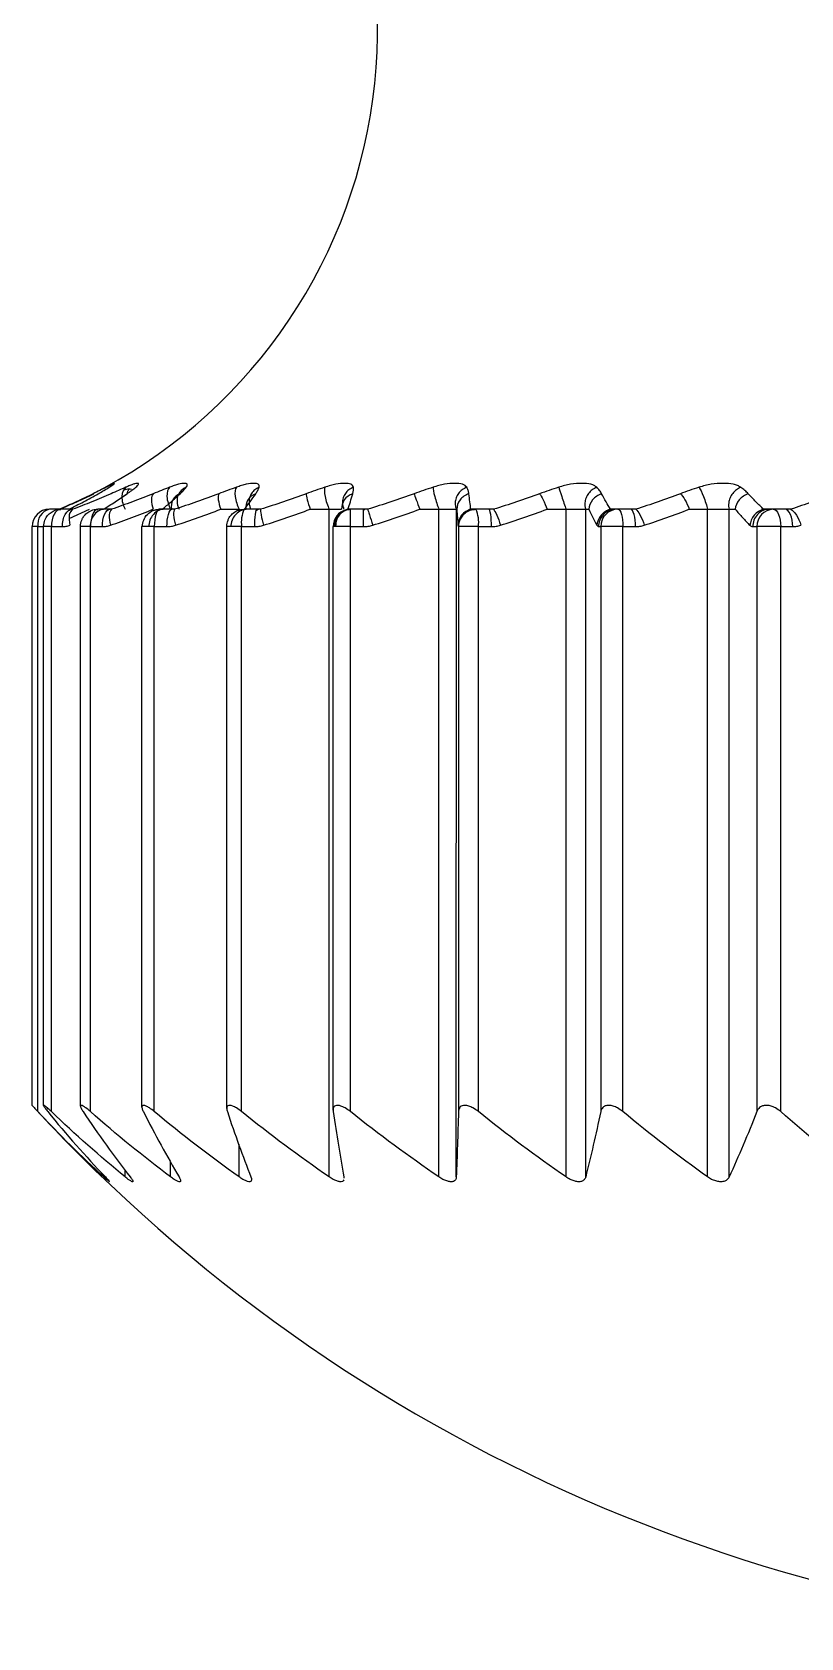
# Model space of a CAD drawing. Header units: inches. Extents: x 24920 to 61775, y 10942 to 38819.
# Drawn here: x 48663.47 to 48667.9, y 29512.93 to 29522.18 of the extents above; entities that cross this region are included whole.
import ezdxf

# ---------------------------------------------------------------- set-up
doc = ezdxf.new("R2010")
doc.units = ezdxf.units.IN
doc.header["$MEASUREMENT"] = 0
doc.layers.add('FF-FIXT', color=2, linetype='Continuous')

# ---------------------------------------------------------------- blocks, each defined once
blk = doc.blocks.new('ssgeg')
at = {"layer": 'FF-FIXT', "color": 8, "ltscale": 3}
for p, q in [((48894.0598, 29344.076), (48894.0632, 29344.0784)), ((48894, 29344.0081), (48894.0125, 29344.0157)), ((48894.2965, 29344.0027), (48894.3191, 29344.0227)), ((48893.6292, 29343.9314), (48893.5726, 29343.9314)), ((48893.702, 29343.9314), (48893.6386, 29343.9314)), ((48893.6817, 29343.9244), (48893.7041, 29343.9314)), ((48893.6858, 29343.8778), (48893.8032, 29343.9314)), ((48893.7072, 29343.9314), (48893.702, 29343.9314)), ((48893.9199, 29343.9314), (48893.851, 29343.9314)), ((48893.9301, 29343.9314), (48893.9199, 29343.9314)), ((48894.2781, 29343.9313), (48894.2053, 29343.9313)), ((48894.2932, 29343.9313), (48894.2781, 29343.9313)), ((48894.5592, 29343.9313), (48894.6652, 29343.9313)), ((48894.7691, 29343.9313), (48894.6938, 29343.9313)), ((48894.7637, 29343.9244), (48894.7745, 29343.9314)), ((48894.7886, 29343.9313), (48894.7691, 29343.9313)), ((48895.0747, 29343.9313), (48895.1842, 29343.9313)), ((48895.1841, 29340.0859), (48895.1842, 29343.9313)), ((48895.3154, 29343.9313), (48895.2924, 29343.9313)), ((48895.3822, 29343.9313), (48895.3061, 29343.9313)), ((48895.3821, 29343.9244), (48895.3885, 29343.9314)), ((48895.4058, 29343.9313), (48895.3822, 29343.9313)), ((48895.7058, 29343.9313), (48895.8165, 29343.9313)), ((48895.8164, 29340.0859), (48895.8165, 29343.9313)), ((48895.9165, 29340.0859), (48895.9166, 29343.9313)), ((48895.9166, 29343.9313), (48895.9193, 29343.9313)), ((48896.0272, 29343.9313), (48896.0005, 29343.9313)), ((48896.1043, 29343.9313), (48896.0272, 29343.9313)), ((48896.0291, 29343.9313), (48896.0272, 29343.9313)), ((48896.1043, 29343.9313), (48896.0291, 29343.9313)), ((48896.1314, 29343.9313), (48896.1043, 29343.9313)), ((48896.1096, 29343.9244), (48896.1114, 29343.9314)), ((48896.439, 29343.9313), (48896.5484, 29343.9313)), ((48896.5484, 29340.0858), (48896.5484, 29343.9313)), ((48896.6617, 29340.0858), (48896.6618, 29343.9313)), ((48896.6618, 29343.9313), (48896.6806, 29343.9313)), ((48896.8342, 29343.9313), (48896.8045, 29343.9313)), ((48896.9199, 29343.9313), (48896.8342, 29343.9313)), ((48896.8471, 29343.9313), (48896.8342, 29343.9313)), ((48896.9199, 29343.9313), (48896.8471, 29343.9313)), ((48896.95, 29343.9313), (48896.9199, 29343.9313)), ((48896.9304, 29343.9243), (48896.9276, 29343.9313)), ((48897.2585, 29343.9313), (48897.3644, 29343.9313)), ((48897.3643, 29340.0858), (48897.3644, 29343.9313)), ((48897.4883, 29340.0858), (48897.4884, 29343.9313)), ((48897.4884, 29343.9313), (48897.523, 29343.9313)), ((48897.719, 29343.9313), (48897.6869, 29343.9313)), ((48897.8116, 29343.9313), (48897.719, 29343.9313)), ((48897.7428, 29343.9313), (48897.719, 29343.9313)), ((48897.8116, 29343.9313), (48897.7428, 29343.9313)), ((48897.844, 29343.9313), (48897.8116, 29343.9313)), ((48897.8271, 29343.9243), (48897.8197, 29343.9313)), ((48893.4725, 29340.4978), (48893.4726, 29343.8314)), ((48893.5058, 29343.8314), (48893.4726, 29343.8314)), ((48893.5057, 29340.4621), (48893.5058, 29343.8314)), ((48893.5058, 29343.8314), (48893.5386, 29343.8314)), ((48893.5385, 29340.4966), (48893.5386, 29343.8314)), ((48893.5834, 29343.8314), (48893.5386, 29343.8314)), ((48893.5833, 29340.4621), (48893.5834, 29343.8314)), ((48893.5834, 29343.8314), (48893.6468, 29343.8314)), ((48893.7509, 29340.4933), (48893.751, 29343.8314)), ((48893.8086, 29343.8314), (48893.751, 29343.8314)), ((48893.8085, 29340.4621), (48893.8086, 29343.8314)), ((48893.8086, 29343.8314), (48893.8775, 29343.8314)), ((48894.1052, 29340.4883), (48894.1053, 29343.8313)), ((48894.1072, 29343.8313), (48894.1053, 29343.8313)), ((48894.1765, 29343.8313), (48894.1072, 29343.8313)), ((48894.1765, 29343.8313), (48894.2494, 29343.8313)), ((48894.1765, 29340.4621), (48894.1765, 29343.8313)), ((48894.5937, 29340.4798), (48894.5938, 29343.8313)), ((48894.6794, 29343.8313), (48894.5938, 29343.8313)), ((48894.6793, 29340.4621), (48894.6794, 29343.8313)), ((48894.6794, 29343.8313), (48894.7547, 29343.8313)), ((48895.206, 29340.4713), (48895.2061, 29343.8313)), ((48895.2123, 29343.8313), (48895.2061, 29343.8313)), ((48895.3063, 29343.8313), (48895.2123, 29343.8313)), ((48895.3062, 29340.4621), (48895.3063, 29343.8313)), ((48895.3063, 29343.8313), (48895.3824, 29343.8313)), ((48895.9272, 29343.8313), (48895.9291, 29343.8313)), ((48895.9291, 29343.8313), (48895.929, 29340.4621)), ((48896.0438, 29343.8313), (48895.9291, 29343.8313)), ((48896.0438, 29340.4621), (48896.0438, 29343.8313)), ((48896.0438, 29343.8313), (48896.1191, 29343.8313)), ((48896.7356, 29343.8313), (48896.7486, 29343.8313)), ((48896.7486, 29343.8313), (48896.7485, 29340.4621)), ((48896.8762, 29343.8313), (48896.7486, 29343.8313)), ((48896.8761, 29340.4621), (48896.8762, 29343.8313)), ((48896.8762, 29343.8313), (48896.949, 29343.8313)), ((48897.624, 29343.8313), (48897.6478, 29343.8313)), ((48897.6478, 29343.8313), (48897.6477, 29340.4621)), ((48897.7855, 29343.8313), (48897.6478, 29343.8313)), ((48897.7854, 29340.4621), (48897.7855, 29343.8313)), ((48897.7855, 29343.8313), (48897.8543, 29343.8313)), ((48894.6651, 29340.0859), (48894.6651, 29340.2738)), ((48894.0087, 29340.0859), (48894.0087, 29340.1266)), ((48894.2705, 29340.0859), (48894.2705, 29340.1756)), ((48895.269, 29340.0859), (48895.2687, 29340.0789))]:
    blk.add_line(p, q, dxfattribs=at)
at = {"layer": 'FF-FIXT', "color": 8, "ltscale": 3, "flags": 128}
for points in [[(48893.6386, 29343.9314), (48893.6278, 29343.9294), (48893.6174, 29343.9237), (48893.6079, 29343.9145), (48893.5995, 29343.9021), (48893.5927, 29343.8869), (48893.5876, 29343.8696), (48893.5844, 29343.8509), (48893.5834, 29343.8314)], [(48893.851, 29343.9314), (48893.8427, 29343.9294), (48893.8348, 29343.9237), (48893.8274, 29343.9145), (48893.821, 29343.9021), (48893.8157, 29343.8869), (48893.8118, 29343.8696), (48893.8094, 29343.8509), (48893.8086, 29343.8314)], [(48894.1721, 29343.9246), (48894.1874, 29343.9294), (48894.2053, 29343.9313)], [(48894.2053, 29343.9313), (48894.1997, 29343.9294), (48894.1943, 29343.9237), (48894.1893, 29343.9145), (48894.185, 29343.9021), (48894.1814, 29343.8869), (48894.1787, 29343.8696), (48894.1771, 29343.8509), (48894.1765, 29343.8313)], [(48894.6572, 29343.9238), (48894.675, 29343.9294), (48894.6938, 29343.9313)], [(48896.8471, 29343.9313), (48896.8528, 29343.9294), (48896.8583, 29343.9237), (48896.8633, 29343.9144), (48896.8677, 29343.902), (48896.8713, 29343.8868), (48896.874, 29343.8696), (48896.8756, 29343.8508), (48896.8762, 29343.8313)], [(48897.7428, 29343.9313), (48897.7511, 29343.9293), (48897.7591, 29343.9237), (48897.7665, 29343.9144), (48897.773, 29343.902), (48897.7783, 29343.8868), (48897.7823, 29343.8695), (48897.7847, 29343.8508), (48897.7855, 29343.8313)]]:
    blk.add_lwpolyline(points, dxfattribs=at)
at = {"layer": 'FF-FIXT', "color": 8, "ltscale": 3}
for centre, radius, start, end in [((48892.4628, 29346.6953), 3, 293.07706, 44.41409), ((48893.5725, 29343.8314), 0.1, 90.39756, 179.9984), ((48893.5933, 29343.8452), 0.0886, 103.54049, 188.98242), ((48894.8634, 29343.8558), 0.1856, 155.99303, 187.58061), ((48895.3066, 29343.8316), 0.0998, 104.42661, 180.17545), ((48881.1095, 29343.8562), 14.1969, 359.89944, 0.30303), ((48896.0291, 29343.8313), 0.1, 90.00867, 154.6397), ((48895.8637, 29343.8558), 0.1818, 352.26841, 24.54596), ((48896.8479, 29343.832), 0.0993, 90.42693, 180.41346), ((48897.7454, 29343.8337), 0.0976, 91.51289, 181.42631), ((48896.0292, 29343.8313), 0.1001, 154.65238, 179.99864), ((48900.4628, 29346.9312), 9.5, 222.77044, 269.99878)]:
    blk.add_arc(centre, radius, start, end, dxfattribs=at)
for points, knots in [([(48893.9171, 29344.0581), (48893.9226, 29344.0615), (48893.9337, 29344.0685), (48893.9467, 29344.0778), (48893.951, 29344.0826), (48893.9388, 29344.0778), (48893.9198, 29344.0685), (48893.9062, 29344.0615), (48893.8994, 29344.0581)], [0, 0, 0, 0, 0.123613, 0.250339, 0.5, 0.749661, 0.876362, 1, 1, 1, 1]), ([(48893.9216, 29344.061), (48893.9243, 29344.0641), (48893.931, 29344.0715), (48893.9396, 29344.0765), (48893.9446, 29344.0795)], [0, 0, 0, 0, 0.416208, 1, 1, 1, 1]), ([(48894.0698, 29344.0581), (48894.0738, 29344.0615), (48894.0817, 29344.0685), (48894.0879, 29344.0778), (48894.0832, 29344.0826), (48894.0623, 29344.0778), (48894.0372, 29344.0685), (48894.0209, 29344.0615), (48894.0129, 29344.0581)], [0, 0, 0, 0, 0.123612, 0.250338, 0.499998, 0.74966, 0.87636, 1, 1, 1, 1]), ([(48894.3597, 29344.0581), (48894.362, 29344.0615), (48894.3667, 29344.0685), (48894.3659, 29344.0778), (48894.3523, 29344.0826), (48894.3232, 29344.0778), (48894.2924, 29344.0685), (48894.2738, 29344.0615), (48894.2647, 29344.0581)], [0, 0, 0, 0, 0.123613, 0.250339, 0.5, 0.749661, 0.876362, 1, 1, 1, 1]), ([(48894.7805, 29344.0581), (48894.7811, 29344.0615), (48894.7824, 29344.0685), (48894.7747, 29344.0778), (48894.7525, 29344.0826), (48894.7158, 29344.0778), (48894.68, 29344.0685), (48894.6596, 29344.0615), (48894.6495, 29344.0581)], [0, 0, 0, 0, 0.123613, 0.250339, 0.5, 0.749662, 0.876363, 1, 1, 1, 1]), ([(48895.3232, 29344.0581), (48895.3222, 29344.0615), (48895.3201, 29344.0685), (48895.3055, 29344.0777), (48895.2752, 29344.0826), (48895.2317, 29344.0777), (48895.1916, 29344.0685), (48895.1698, 29344.0615), (48895.159, 29344.0581)], [0, 0, 0, 0, 0.123613, 0.250339, 0.5, 0.749661, 0.876362, 1, 1, 1, 1]), ([(48895.9762, 29344.0581), (48895.9735, 29344.0615), (48895.968, 29344.0685), (48895.9469, 29344.0777), (48895.9092, 29344.0826), (48895.8598, 29344.0777), (48895.8164, 29344.0685), (48895.7936, 29344.0615), (48895.7824, 29344.0581)], [0, 0, 0, 0, 0.123614, 0.250339, 0.5, 0.749661, 0.876362, 1, 1, 1, 1]), ([(48896.7254, 29344.058), (48896.7211, 29344.0615), (48896.7124, 29344.0684), (48896.6853, 29344.0777), (48896.6409, 29344.0826), (48896.5867, 29344.0777), (48896.5408, 29344.0684), (48896.5176, 29344.0615), (48896.5061, 29344.058)], [0, 0, 0, 0, 0.123613, 0.250339, 0.5, 0.749661, 0.876362, 1, 1, 1, 1]), ([(48897.5549, 29344.058), (48897.5491, 29344.0615), (48897.5373, 29344.0684), (48897.5047, 29344.0777), (48897.4546, 29344.0826), (48897.3968, 29344.0777), (48897.3494, 29344.0684), (48897.3262, 29344.0615), (48897.3147, 29344.058)], [0, 0, 0, 0, 0.123613, 0.250339, 0.5, 0.749661, 0.876362, 1, 1, 1, 1]), ([(48893.8247, 29344.0205), (48893.7922, 29344.0048), (48893.7274, 29343.9735), (48893.6619, 29343.9454), (48893.6293, 29343.9314)], [0, 0, 0, 0, 0.501894, 1, 1, 1, 1]), ([(48893.6306, 29343.9314), (48893.6637, 29343.9454), (48893.7302, 29343.9735), (48893.7959, 29344.0048), (48893.8289, 29344.0205)], [0, 0, 0, 0, 0.498105, 1, 1, 1, 1]), ([(48893.6836, 29343.9314), (48893.712, 29343.9454), (48893.769, 29343.9735), (48893.8253, 29344.0048), (48893.8535, 29344.0205)], [0, 0, 0, 0, 0.498105, 1, 1, 1, 1]), ([(48893.9272, 29344.0205), (48893.8906, 29344.0048), (48893.8177, 29343.9735), (48893.744, 29343.9454), (48893.7072, 29343.9314)], [0, 0, 0, 0, 0.501894, 1, 1, 1, 1]), ([(48893.8994, 29344.0581), (48893.8876, 29344.052), (48893.8639, 29344.04), (48893.8377, 29344.027), (48893.8247, 29344.0205)], [0, 0, 0, 0, 0.502424, 1, 1, 1, 1]), ([(48893.8535, 29344.0205), (48893.8648, 29344.027), (48893.8875, 29344.04), (48893.9072, 29344.052), (48893.9171, 29344.0581)], [0, 0, 0, 0, 0.497576, 1, 1, 1, 1]), ([(48893.882, 29343.9314), (48893.905, 29343.9454), (48893.9513, 29343.9735), (48893.997, 29344.0048), (48894.02, 29344.0205)], [0, 0, 0, 0, 0.498105, 1, 1, 1, 1]), ([(48894.0129, 29344.0581), (48893.9991, 29344.052), (48893.9716, 29344.04), (48893.9419, 29344.027), (48893.9272, 29344.0205)], [0, 0, 0, 0, 0.5024236, 1, 1, 1, 1]), ([(48894.1699, 29344.0205), (48894.13, 29344.0048), (48894.0506, 29343.9735), (48893.9702, 29343.9454), (48893.9301, 29343.9314)], [0, 0, 0, 0, 0.501894, 1, 1, 1, 1]), ([(48894.0129, 29344.0581), (48894.0003, 29344.0495), (48893.9902, 29344.0304), (48893.9886, 29343.9806), (48893.9972, 29343.9521), (48894.0088, 29343.9313)], [0, 0, 0, 0, 0.5, 0.5, 1, 1, 1, 1]), ([(48894.0019, 29344.0445), (48894.0119, 29344.0464), (48894.0325, 29344.0502), (48894.0408, 29344.0478), (48894.045, 29344.0465)], [0, 0, 0, 0, 0.488041, 1, 1, 1, 1]), ([(48894.0194, 29344.0199), (48894.0206, 29344.025), (48894.0231, 29344.0353), (48894.0287, 29344.0439), (48894.0316, 29344.0483)], [0, 0, 0, 0, 0.489562, 1, 1, 1, 1]), ([(48894.02, 29344.0205), (48894.029, 29344.027), (48894.0473, 29344.04), (48894.0623, 29344.052), (48894.0698, 29344.0581)], [0, 0, 0, 0, 0.497576, 1, 1, 1, 1]), ([(48894.1699, 29344.0205), (48894.164, 29344.0148), (48894.1601, 29344.003), (48894.1602, 29343.9702), (48894.1642, 29343.9498), (48894.1704, 29343.9313)], [0, 0, 0, 0, 0.5, 0.5, 1, 1, 1, 1]), ([(48894.2647, 29344.0581), (48894.2492, 29344.052), (48894.2185, 29344.04), (48894.186, 29344.027), (48894.1699, 29344.0205)], [0, 0, 0, 0, 0.502424, 1, 1, 1, 1]), ([(48894.2216, 29343.9313), (48894.2388, 29343.9454), (48894.2734, 29343.9735), (48894.3075, 29344.0048), (48894.3247, 29344.0205)], [0, 0, 0, 0, 0.498105, 1, 1, 1, 1]), ([(48894.2647, 29344.0581), (48894.255, 29344.0495), (48894.2481, 29344.0304), (48894.2504, 29343.9806), (48894.2595, 29343.9521), (48894.2706, 29343.9313)], [0, 0, 0, 0, 0.5, 0.5, 1, 1, 1, 1]), ([(48894.3247, 29344.0205), (48894.3076, 29344.0144), (48894.2923, 29344.0016), (48894.2747, 29343.9683), (48894.2724, 29343.9487), (48894.275, 29343.9313)], [0, 0, 0, 0, 0.5, 0.5, 1, 1, 1, 1]), ([(48894.5476, 29344.0205), (48894.5053, 29344.0048), (48894.421, 29343.9735), (48894.3357, 29343.9454), (48894.2932, 29343.9313)], [0, 0, 0, 0, 0.501894, 1, 1, 1, 1]), ([(48894.3597, 29344.0581), (48894.3515, 29344.0537), (48894.335, 29344.045), (48894.3176, 29344.023), (48894.3077, 29343.9969), (48894.3067, 29343.9714), (48894.3112, 29343.9492), (48894.3168, 29343.9373), (48894.3197, 29343.9313)], [0, 0, 0, 0, 0.187319, 0.374876, 0.562147, 0.749607, 0.875012, 1, 1, 1, 1]), ([(48894.3247, 29344.0205), (48894.3313, 29344.027), (48894.3448, 29344.04), (48894.3547, 29344.052), (48894.3597, 29344.0581)], [0, 0, 0, 0, 0.497576, 1, 1, 1, 1]), ([(48894.5476, 29344.0205), (48894.5444, 29344.0148), (48894.5432, 29344.003), (48894.5474, 29343.9702), (48894.5527, 29343.9498), (48894.5592, 29343.9313)], [0, 0, 0, 0, 0.5, 0.5, 1, 1, 1, 1]), ([(48894.6495, 29344.0581), (48894.6327, 29344.052), (48894.5993, 29344.04), (48894.5648, 29344.027), (48894.5476, 29344.0205)], [0, 0, 0, 0, 0.502424, 1, 1, 1, 1]), ([(48894.6495, 29344.0581), (48894.6428, 29344.0495), (48894.6392, 29344.0304), (48894.6454, 29343.9805), (48894.6549, 29343.9521), (48894.6652, 29343.9313)], [0, 0, 0, 0, 0.5, 0.5, 1, 1, 1, 1]), ([(48894.6951, 29343.9313), (48894.7061, 29343.9454), (48894.7282, 29343.9735), (48894.7501, 29344.0048), (48894.761, 29344.0205)], [0, 0, 0, 0, 0.4981049, 1, 1, 1, 1]), ([(48894.761, 29344.0205), (48894.7427, 29344.0144), (48894.7258, 29344.0016), (48894.7053, 29343.9683), (48894.7018, 29343.9487), (48894.7035, 29343.9313)], [0, 0, 0, 0, 0.5, 0.5, 1, 1, 1, 1]), ([(48894.7805, 29344.0581), (48894.7718, 29344.0537), (48894.7544, 29344.045), (48894.7354, 29344.023), (48894.7238, 29343.9969), (48894.7215, 29343.9714), (48894.7251, 29343.9492), (48894.7303, 29343.9373), (48894.7329, 29343.9313)], [0, 0, 0, 0, 0.187319, 0.374876, 0.562147, 0.749607, 0.875012, 1, 1, 1, 1]), ([(48894.761, 29344.0205), (48894.7652, 29344.027), (48894.7735, 29344.04), (48894.7782, 29344.052), (48894.7805, 29344.0581)], [0, 0, 0, 0, 0.497576, 1, 1, 1, 1]), ([(48895.0523, 29344.0205), (48895.0084, 29344.0048), (48894.9211, 29343.9735), (48894.8326, 29343.9453), (48894.7886, 29343.9313)], [0, 0, 0, 0, 0.501894, 1, 1, 1, 1]), ([(48895.0523, 29344.0205), (48895.0517, 29344.0148), (48895.0533, 29344.0029), (48895.0616, 29343.9702), (48895.068, 29343.9498), (48895.0747, 29343.9313)], [0, 0, 0, 0, 0.5, 0.5, 1, 1, 1, 1]), ([(48895.159, 29344.0581), (48895.1413, 29344.052), (48895.106, 29344.0399), (48895.0701, 29344.027), (48895.0523, 29344.0205)], [0, 0, 0, 0, 0.5024236, 1, 1, 1, 1]), ([(48895.159, 29344.0581), (48895.1555, 29344.0495), (48895.1553, 29344.0304), (48895.1652, 29343.9805), (48895.1749, 29343.9521), (48895.1842, 29343.9313)], [0, 0, 0, 0, 0.5, 0.5, 1, 1, 1, 1]), ([(48895.3197, 29344.0205), (48895.3005, 29344.0144), (48895.2824, 29344.0015), (48895.2595, 29343.9683), (48895.2548, 29343.9486), (48895.2556, 29343.9313)], [0, 0, 0, 0, 0.5, 0.5, 1, 1, 1, 1]), ([(48895.3232, 29344.0581), (48895.3142, 29344.0537), (48895.2963, 29344.045), (48895.276, 29344.023), (48895.2631, 29343.9969), (48895.2595, 29343.9714), (48895.262, 29343.9491), (48895.2667, 29343.9373), (48895.269, 29343.9313)], [0, 0, 0, 0, 0.187319, 0.374876, 0.562147, 0.749607, 0.875012, 1, 1, 1, 1]), ([(48895.2924, 29343.9313), (48895.2969, 29343.9453), (48895.3061, 29343.9735), (48895.3152, 29344.0048), (48895.3197, 29344.0205)], [0, 0, 0, 0, 0.4981049, 1, 1, 1, 1]), ([(48895.3197, 29344.0205), (48895.3213, 29344.0269), (48895.3243, 29344.0399), (48895.3236, 29344.052), (48895.3232, 29344.0581)], [0, 0, 0, 0, 0.4975763, 1, 1, 1, 1]), ([(48895.673, 29344.0205), (48895.6286, 29344.0048), (48895.54, 29343.9735), (48895.4504, 29343.9453), (48895.4058, 29343.9313)], [0, 0, 0, 0, 0.5018941, 1, 1, 1, 1]), ([(48895.7824, 29344.0581), (48895.7641, 29344.052), (48895.7276, 29344.0399), (48895.6911, 29344.0269), (48895.673, 29344.0205)], [0, 0, 0, 0, 0.502424, 1, 1, 1, 1]), ([(48895.673, 29344.0205), (48895.6751, 29344.0148), (48895.6795, 29344.0029), (48895.6916, 29343.9702), (48895.699, 29343.9498), (48895.7058, 29343.9313)], [0, 0, 0, 0, 0.5, 0.5, 1, 1, 1, 1]), ([(48895.7824, 29344.0581), (48895.7821, 29344.0495), (48895.7853, 29344.0304), (48895.7987, 29343.9805), (48895.8083, 29343.9521), (48895.8165, 29343.9313)], [0, 0, 0, 0, 0.5, 0.5, 1, 1, 1, 1]), ([(48895.9762, 29344.0581), (48895.9671, 29344.0537), (48895.949, 29344.0449), (48895.928, 29344.023), (48895.9139, 29343.9969), (48895.9092, 29343.9714), (48895.9106, 29343.9491), (48895.9146, 29343.9372), (48895.9166, 29343.9313)], [0, 0, 0, 0, 0.187319, 0.374876, 0.562147, 0.749607, 0.875012, 1, 1, 1, 1]), ([(48895.9888, 29344.0205), (48895.9691, 29344.0144), (48895.9502, 29344.0015), (48895.9253, 29343.9683), (48895.9195, 29343.9486), (48895.9193, 29343.9313)], [0, 0, 0, 0, 0.5, 0.5, 1, 1, 1, 1]), ([(48895.9888, 29344.0205), (48895.9877, 29344.0269), (48895.9854, 29344.0399), (48895.9793, 29344.052), (48895.9762, 29344.0581)], [0, 0, 0, 0, 0.497576, 1, 1, 1, 1]), ([(48896.0005, 29343.9313), (48895.9986, 29343.9453), (48895.9947, 29343.9735), (48895.9908, 29344.0048), (48895.9888, 29344.0205)], [0, 0, 0, 0, 0.498105, 1, 1, 1, 1]), ([(48896.3965, 29344.0205), (48896.3524, 29344.0048), (48896.2646, 29343.9735), (48896.1757, 29343.9453), (48896.1314, 29343.9313)], [0, 0, 0, 0, 0.501894, 1, 1, 1, 1]), ([(48896.5061, 29344.058), (48896.4876, 29344.052), (48896.4508, 29344.0399), (48896.4145, 29344.0269), (48896.3965, 29344.0205)], [0, 0, 0, 0, 0.502424, 1, 1, 1, 1]), ([(48896.3965, 29344.0205), (48896.4013, 29344.0148), (48896.4083, 29344.0029), (48896.424, 29343.9701), (48896.4323, 29343.9498), (48896.439, 29343.9313)], [0, 0, 0, 0, 0.5, 0.5, 1, 1, 1, 1]), ([(48896.5061, 29344.058), (48896.5091, 29344.0494), (48896.5156, 29344.0304), (48896.5323, 29343.9805), (48896.5417, 29343.9521), (48896.5484, 29343.9313)], [0, 0, 0, 0, 0.5, 0.5, 1, 1, 1, 1]), ([(48896.7254, 29344.058), (48896.7165, 29344.0537), (48896.6986, 29344.0449), (48896.6772, 29344.023), (48896.6624, 29343.9968), (48896.6565, 29343.9713), (48896.6568, 29343.9491), (48896.6601, 29343.9372), (48896.6618, 29343.9313)], [0, 0, 0, 0, 0.1873188, 0.3748764, 0.5621473, 0.7496069, 0.875012, 1, 1, 1, 1]), ([(48896.7538, 29344.0204), (48896.7341, 29344.0144), (48896.7147, 29344.0015), (48896.6884, 29343.9683), (48896.6817, 29343.9486), (48896.6806, 29343.9313)], [0, 0, 0, 0, 0.5, 0.5, 1, 1, 1, 1]), ([(48896.7538, 29344.0205), (48896.7501, 29344.0269), (48896.7425, 29344.0399), (48896.7311, 29344.052), (48896.7254, 29344.058)], [0, 0, 0, 0, 0.497576, 1, 1, 1, 1]), ([(48896.8045, 29343.9313), (48896.796, 29343.9453), (48896.7791, 29343.9734), (48896.7623, 29344.0047), (48896.7538, 29344.0205)], [0, 0, 0, 0, 0.498105, 1, 1, 1, 1]), ([(48897.2072, 29344.0204), (48897.1645, 29344.0047), (48897.0792, 29343.9734), (48896.993, 29343.9453), (48896.95, 29343.9313)], [0, 0, 0, 0, 0.501894, 1, 1, 1, 1]), ([(48897.3147, 29344.058), (48897.2965, 29344.052), (48897.2601, 29344.0399), (48897.2248, 29344.0269), (48897.2072, 29344.0204)], [0, 0, 0, 0, 0.502424, 1, 1, 1, 1]), ([(48897.2072, 29344.0204), (48897.2146, 29344.0147), (48897.2241, 29344.0029), (48897.243, 29343.9701), (48897.252, 29343.9498), (48897.2585, 29343.9313)], [0, 0, 0, 0, 0.5, 0.5, 1, 1, 1, 1]), ([(48897.3147, 29344.058), (48897.321, 29344.0494), (48897.3307, 29344.0303), (48897.3502, 29343.9805), (48897.3591, 29343.952), (48897.3644, 29343.9313)], [0, 0, 0, 0, 0.5, 0.5, 1, 1, 1, 1]), ([(48897.5549, 29344.058), (48897.5462, 29344.0537), (48897.5289, 29344.0449), (48897.5076, 29344.023), (48897.4923, 29343.9968), (48897.4855, 29343.9713), (48897.4846, 29343.9491), (48897.4872, 29343.9372), (48897.4884, 29343.9313)], [0, 0, 0, 0, 0.187319, 0.374876, 0.562147, 0.749607, 0.875012, 1, 1, 1, 1]), ([(48897.5985, 29344.0204), (48897.5791, 29344.0143), (48897.5597, 29344.0015), (48897.5325, 29343.9683), (48897.525, 29343.9486), (48897.523, 29343.9313)], [0, 0, 0, 0, 0.5, 0.5, 1, 1, 1, 1]), ([(48897.5985, 29344.0204), (48897.5921, 29344.0269), (48897.5794, 29344.0399), (48897.5631, 29344.052), (48897.5549, 29344.058)], [0, 0, 0, 0, 0.497576, 1, 1, 1, 1]), ([(48897.6869, 29343.9313), (48897.6721, 29343.9453), (48897.6425, 29343.9734), (48897.6132, 29344.0047), (48897.5985, 29344.0204)], [0, 0, 0, 0, 0.498105, 1, 1, 1, 1]), ([(48898.0878, 29344.0204), (48898.0473, 29344.0047), (48897.9665, 29343.9734), (48897.8847, 29343.9453), (48897.844, 29343.9313)], [0, 0, 0, 0, 0.501893, 1, 1, 1, 1]), ([(48893.5386, 29343.8314), (48893.54, 29343.8444), (48893.542, 29343.8628), (48893.5547, 29343.8871), (48893.5698, 29343.9059), (48893.5942, 29343.9223), (48893.6184, 29343.9315), (48893.6337, 29343.9302), (48893.6383, 29343.9298)], [0, 0, 0, 0, 0.247937, 0.351196, 0.52184, 0.706497, 0.912755, 1, 1, 1, 1]), ([(48893.6468, 29343.8314), (48893.6468, 29343.8549), (48893.6522, 29343.8825), (48893.6738, 29343.9216), (48893.689, 29343.9314), (48893.702, 29343.9314)], [0, 0, 0, 0, 0.5, 0.5, 1, 1, 1, 1]), ([(48893.7072, 29343.9314), (48893.6981, 29343.9265), (48893.6902, 29343.9153), (48893.6836, 29343.8815), (48893.6852, 29343.8594), (48893.6905, 29343.8392)], [0, 0, 0, 0, 0.5, 0.5, 1, 1, 1, 1]), ([(48893.751, 29343.8314), (48893.7524, 29343.8443), (48893.7544, 29343.8628), (48893.7671, 29343.8871), (48893.7824, 29343.906), (48893.8069, 29343.9225), (48893.8312, 29343.9316), (48893.8464, 29343.9302), (48893.8508, 29343.9298)], [0, 0, 0, 0, 0.247347, 0.350956, 0.522375, 0.708315, 0.916022, 1, 1, 1, 1]), ([(48893.8915, 29343.9314), (48893.8716, 29343.9314), (48893.8482, 29343.9216), (48893.8152, 29343.8825), (48893.8069, 29343.8549), (48893.8069, 29343.8314)], [0, 0, 0, 0, 0.5, 0.5, 1, 1, 1, 1]), ([(48893.8775, 29343.8314), (48893.8775, 29343.8549), (48893.8816, 29343.8825), (48893.8982, 29343.9216), (48893.9099, 29343.9314), (48893.9199, 29343.9314)], [0, 0, 0, 0, 0.5, 0.5, 1, 1, 1, 1]), ([(48893.9301, 29343.9314), (48893.9235, 29343.9265), (48893.9184, 29343.9153), (48893.9161, 29343.8815), (48893.9191, 29343.8594), (48893.9249, 29343.8392)], [0, 0, 0, 0, 0.5, 0.5, 1, 1, 1, 1]), ([(48893.9249, 29343.8392), (48893.9659, 29343.8537), (48894.0482, 29343.8828), (48894.1296, 29343.9151), (48894.1704, 29343.9313)], [0, 0, 0, 0, 0.498413, 1, 1, 1, 1]), ([(48894.1072, 29343.8313), (48894.109, 29343.8443), (48894.1126, 29343.8703), (48894.1354, 29343.9037), (48894.1679, 29343.9271), (48894.1934, 29343.9299), (48894.2062, 29343.9313)], [0, 0, 0, 0, 0.247021, 0.496599, 0.747891, 1, 1, 1, 1]), ([(48894.236, 29343.9313), (48894.2144, 29343.9313), (48894.1891, 29343.9216), (48894.1534, 29343.8825), (48894.1445, 29343.8549), (48894.1445, 29343.8313)], [0, 0, 0, 0, 0.5, 0.5, 1, 1, 1, 1]), ([(48894.2494, 29343.8313), (48894.2494, 29343.8549), (48894.2522, 29343.8825), (48894.2634, 29343.9216), (48894.2714, 29343.9313), (48894.2781, 29343.9313)], [0, 0, 0, 0, 0.5, 0.5, 1, 1, 1, 1]), ([(48894.2932, 29343.9313), (48894.2892, 29343.9265), (48894.287, 29343.9153), (48894.289, 29343.8815), (48894.2935, 29343.8594), (48894.2995, 29343.8392)], [0, 0, 0, 0, 0.5, 0.5, 1, 1, 1, 1]), ([(48894.2995, 29343.8392), (48894.3429, 29343.8537), (48894.43, 29343.8828), (48894.5161, 29343.9151), (48894.5592, 29343.9313)], [0, 0, 0, 0, 0.498413, 1, 1, 1, 1]), ([(48894.5938, 29343.8313), (48894.5952, 29343.8442), (48894.5972, 29343.8626), (48894.6099, 29343.8872), (48894.6257, 29343.9066), (48894.6512, 29343.9232), (48894.6755, 29343.932), (48894.6901, 29343.9303), (48894.6937, 29343.9299)], [0, 0, 0, 0, 0.2453791, 0.350648, 0.5260066, 0.7181225, 0.9319356, 1, 1, 1, 1]), ([(48894.714, 29343.9313), (48894.6913, 29343.9313), (48894.6647, 29343.9216), (48894.627, 29343.8825), (48894.6176, 29343.8549), (48894.6176, 29343.8313)], [0, 0, 0, 0, 0.5, 0.5, 1, 1, 1, 1]), ([(48894.7547, 29343.8313), (48894.7547, 29343.8549), (48894.7561, 29343.8825), (48894.7617, 29343.9216), (48894.7657, 29343.9313), (48894.7691, 29343.9313)], [0, 0, 0, 0, 0.5, 0.5, 1, 1, 1, 1]), ([(48894.7886, 29343.9313), (48894.7874, 29343.9265), (48894.788, 29343.9153), (48894.7945, 29343.8815), (48894.8002, 29343.8594), (48894.8064, 29343.8392)], [0, 0, 0, 0, 0.5, 0.5, 1, 1, 1, 1]), ([(48894.8064, 29343.8392), (48894.8513, 29343.8537), (48894.9413, 29343.8828), (48895.0301, 29343.9151), (48895.0747, 29343.9313)], [0, 0, 0, 0, 0.498413, 1, 1, 1, 1]), ([(48895.1842, 29343.9313), (48895.1938, 29343.9313), (48895.2142, 29343.9313), (48895.2399, 29343.9313), (48895.2507, 29343.9313), (48895.2556, 29343.9313)], [0, 0, 0, 0, 0.326782, 0.700724, 1, 1, 1, 1]), ([(48895.2123, 29343.8313), (48895.2131, 29343.8375), (48895.2148, 29343.8501), (48895.2211, 29343.8686), (48895.2301, 29343.8861), (48895.2419, 29343.9017), (48895.256, 29343.9146), (48895.272, 29343.9242), (48895.2892, 29343.9303), (48895.3012, 29343.931), (48895.3071, 29343.9313)], [0, 0, 0, 0, 0.1204617, 0.2427757, 0.3666131, 0.4917306, 0.6178893, 0.7448362, 0.8723117, 1, 1, 1, 1]), ([(48895.3154, 29343.9313), (48895.292, 29343.9313), (48895.2646, 29343.9216), (48895.2258, 29343.8825), (48895.2161, 29343.8549), (48895.2161, 29343.8313)], [0, 0, 0, 0, 0.5, 0.5, 1, 1, 1, 1]), ([(48895.2924, 29343.9313), (48895.2731, 29343.9263), (48895.2537, 29343.9143), (48895.2278, 29343.8801), (48895.2218, 29343.8585), (48895.2225, 29343.8392)], [0, 0, 0, 0, 0.5, 0.5, 1, 1, 1, 1]), ([(48895.3824, 29343.8313), (48895.3824, 29343.8549), (48895.3824, 29343.8825), (48895.3823, 29343.9216), (48895.3822, 29343.9313), (48895.3822, 29343.9313)], [0, 0, 0, 0, 0.5, 0.5, 1, 1, 1, 1]), ([(48895.4058, 29343.9313), (48895.4073, 29343.9265), (48895.4109, 29343.9153), (48895.4215, 29343.8814), (48895.4284, 29343.8594), (48895.4347, 29343.8392)], [0, 0, 0, 0, 0.5, 0.5, 1, 1, 1, 1]), ([(48895.4347, 29343.8392), (48895.48, 29343.8537), (48895.571, 29343.8828), (48895.6608, 29343.9151), (48895.7058, 29343.9313)], [0, 0, 0, 0, 0.498413, 1, 1, 1, 1]), ([(48895.8165, 29343.9313), (48895.8263, 29343.9314), (48895.8361, 29343.9313), (48895.8455, 29343.9313), (48895.8562, 29343.9313), (48895.8665, 29343.9313), (48895.8755, 29343.9313), (48895.8846, 29343.9313), (48895.8926, 29343.9313), (48895.899, 29343.9313), (48895.9053, 29343.9313), (48895.9102, 29343.9313), (48895.9131, 29343.9313), (48895.9152, 29343.9313), (48895.9164, 29343.9314), (48895.9166, 29343.9313)], [0, 0, 0, 0, 0.0000293037, 0.0000293037, 0.0000293037, 0.0000629519, 0.0000629519, 0.0000629519, 0.0000966448, 0.0000966448, 0.0000966448, 0.0001303377, 0.0001303377, 0.0001303377, 0.0001544289, 0.0001544289, 0.0001544289, 0.0001544289]), ([(48895.9193, 29343.9313), (48895.9204, 29343.9151), (48895.9226, 29343.8828), (48895.9248, 29343.8537), (48895.926, 29343.8392)], [0, 0, 0, 0, 0.501585, 1, 1, 1, 1]), ([(48896.0005, 29343.9313), (48895.9809, 29343.9263), (48895.9608, 29343.9143), (48895.9331, 29343.8801), (48895.9261, 29343.8585), (48895.926, 29343.8392)], [0, 0, 0, 0, 0.5, 0.5, 1, 1, 1, 1]), ([(48896.0272, 29343.9313), (48896.0036, 29343.9313), (48895.976, 29343.9215), (48895.937, 29343.8825), (48895.9272, 29343.8549), (48895.9272, 29343.8313)], [0, 0, 0, 0, 0.5, 0.5, 1, 1, 1, 1]), ([(48895.9388, 29343.8742), (48895.941, 29343.8782), (48895.9479, 29343.8912), (48895.9668, 29343.911), (48895.9963, 29343.9282), (48896.0188, 29343.9303), (48896.0302, 29343.9313)], [0, 0, 0, 0, 0.126488, 0.404145, 0.697893, 1, 1, 1, 1]), ([(48896.1191, 29343.8313), (48896.1191, 29343.8549), (48896.1176, 29343.8825), (48896.1119, 29343.9215), (48896.1078, 29343.9313), (48896.1043, 29343.9313)], [0, 0, 0, 0, 0.5, 0.5, 1, 1, 1, 1]), ([(48896.1314, 29343.9313), (48896.1357, 29343.9265), (48896.1421, 29343.9152), (48896.1567, 29343.8814), (48896.1646, 29343.8594), (48896.1709, 29343.8392)], [0, 0, 0, 0, 0.5, 0.5, 1, 1, 1, 1]), ([(48896.1709, 29343.8392), (48896.2157, 29343.8537), (48896.3056, 29343.8827), (48896.3944, 29343.9151), (48896.439, 29343.9313)], [0, 0, 0, 0, 0.498413, 1, 1, 1, 1]), ([(48896.5484, 29343.9313), (48896.5581, 29343.9314), (48896.5681, 29343.9313), (48896.5777, 29343.9313), (48896.5888, 29343.9313), (48896.5997, 29343.9313), (48896.6096, 29343.9313), (48896.6195, 29343.9313), (48896.6287, 29343.9313), (48896.6363, 29343.9313), (48896.644, 29343.9313), (48896.6503, 29343.9313), (48896.6548, 29343.9313), (48896.658, 29343.9313), (48896.6604, 29343.9314), (48896.6618, 29343.9313)], [0, 0, 0, 0, 0.0000293073, 0.0000293073, 0.0000293073, 0.0000629551, 0.0000629551, 0.0000629551, 0.0000966479, 0.0000966479, 0.0000966479, 0.0001303408, 0.0001303408, 0.0001303408, 0.0001544286, 0.0001544286, 0.0001544286, 0.0001544286]), ([(48896.6806, 29343.9313), (48896.6883, 29343.9151), (48896.7035, 29343.8827), (48896.719, 29343.8537), (48896.7267, 29343.8392)], [0, 0, 0, 0, 0.501585, 1, 1, 1, 1]), ([(48896.8045, 29343.9313), (48896.7849, 29343.9262), (48896.7646, 29343.9143), (48896.7357, 29343.8801), (48896.7278, 29343.8585), (48896.7267, 29343.8392)], [0, 0, 0, 0, 0.5, 0.5, 1, 1, 1, 1]), ([(48896.8342, 29343.9313), (48896.811, 29343.9313), (48896.7838, 29343.9215), (48896.7453, 29343.8825), (48896.7357, 29343.8549), (48896.7357, 29343.8313)], [0, 0, 0, 0, 0.5, 0.5, 1, 1, 1, 1]), ([(48896.949, 29343.8313), (48896.949, 29343.8549), (48896.9462, 29343.8825), (48896.9348, 29343.9215), (48896.9268, 29343.9313), (48896.9199, 29343.9313)], [0, 0, 0, 0, 0.5, 0.5, 1, 1, 1, 1]), ([(48896.95, 29343.9313), (48896.9569, 29343.9265), (48896.966, 29343.9152), (48896.9842, 29343.8814), (48896.993, 29343.8594), (48896.9991, 29343.8392)], [0, 0, 0, 0, 0.5, 0.5, 1, 1, 1, 1]), ([(48896.9991, 29343.8392), (48897.0424, 29343.8536), (48897.1294, 29343.8827), (48897.2154, 29343.9151), (48897.2585, 29343.9313)], [0, 0, 0, 0, 0.498412, 1, 1, 1, 1]), ([(48897.3644, 29343.9313), (48897.3737, 29343.9314), (48897.3836, 29343.9313), (48897.3934, 29343.9313), (48897.4045, 29343.9313), (48897.4159, 29343.9313), (48897.4264, 29343.9313), (48897.437, 29343.9313), (48897.4471, 29343.9313), (48897.4558, 29343.9313), (48897.4646, 29343.9313), (48897.4722, 29343.9313), (48897.4782, 29343.9313), (48897.4824, 29343.9313), (48897.4859, 29343.9314), (48897.4884, 29343.9313)], [0, 0, 0, 0, 0.0000293073, 0.0000293073, 0.0000293073, 0.0000629551, 0.0000629551, 0.0000629551, 0.0000966479, 0.0000966479, 0.0000966479, 0.0001303408, 0.0001303408, 0.0001303408, 0.0001544286, 0.0001544286, 0.0001544286, 0.0001544286]), ([(48897.523, 29343.9313), (48897.5371, 29343.9151), (48897.5651, 29343.8827), (48897.5935, 29343.8536), (48897.6077, 29343.8391)], [0, 0, 0, 0, 0.501585, 1, 1, 1, 1]), ([(48897.6869, 29343.9313), (48897.6678, 29343.9262), (48897.6476, 29343.9143), (48897.6182, 29343.88), (48897.6096, 29343.8585), (48897.6077, 29343.8391)], [0, 0, 0, 0, 0.5, 0.5, 1, 1, 1, 1]), ([(48897.719, 29343.9313), (48897.6966, 29343.9313), (48897.6704, 29343.9215), (48897.6333, 29343.8825), (48897.624, 29343.8548), (48897.624, 29343.8313)], [0, 0, 0, 0, 0.5, 0.5, 1, 1, 1, 1]), ([(48897.8543, 29343.8313), (48897.8543, 29343.8548), (48897.8501, 29343.8825), (48897.8334, 29343.9215), (48897.8216, 29343.9313), (48897.8116, 29343.9313)], [0, 0, 0, 0, 0.5, 0.5, 1, 1, 1, 1]), ([(48897.844, 29343.9313), (48897.8533, 29343.9264), (48897.8649, 29343.9152), (48897.8864, 29343.8814), (48897.8959, 29343.8594), (48897.9016, 29343.8391)], [0, 0, 0, 0, 0.5, 0.5, 1, 1, 1, 1]), ([(48893.6468, 29343.8314), (48893.6542, 29343.8317), (48893.669, 29343.8324), (48893.6833, 29343.837), (48893.6905, 29343.8392)], [0, 0, 0, 0, 0.501141, 1, 1, 1, 1]), ([(48893.8775, 29343.8314), (48893.8855, 29343.8317), (48893.9016, 29343.8324), (48893.9171, 29343.837), (48893.9249, 29343.8392)], [0, 0, 0, 0, 0.501141, 1, 1, 1, 1]), ([(48894.2494, 29343.8313), (48894.2579, 29343.8317), (48894.2749, 29343.8324), (48894.2913, 29343.8369), (48894.2995, 29343.8392)], [0, 0, 0, 0, 0.5011414, 1, 1, 1, 1]), ([(48894.7547, 29343.8313), (48894.7634, 29343.8317), (48894.781, 29343.8324), (48894.798, 29343.8369), (48894.8064, 29343.8392)], [0, 0, 0, 0, 0.501141, 1, 1, 1, 1]), ([(48895.2225, 29343.8392), (48895.2215, 29343.8369), (48895.2194, 29343.8324), (48895.2172, 29343.8317), (48895.2161, 29343.8313)], [0, 0, 0, 0, 0.498577, 1, 1, 1, 1]), ([(48895.3824, 29343.8313), (48895.3913, 29343.8317), (48895.409, 29343.8324), (48895.4262, 29343.8369), (48895.4347, 29343.8392)], [0, 0, 0, 0, 0.501141, 1, 1, 1, 1]), ([(48895.926, 29343.8392), (48895.9262, 29343.8369), (48895.9266, 29343.8324), (48895.927, 29343.8317), (48895.9272, 29343.8313)], [0, 0, 0, 0, 0.498577, 1, 1, 1, 1]), ([(48896.1191, 29343.8313), (48896.1279, 29343.8317), (48896.1454, 29343.8324), (48896.1624, 29343.8369), (48896.1709, 29343.8392)], [0, 0, 0, 0, 0.5011414, 1, 1, 1, 1]), ([(48896.7267, 29343.8392), (48896.7282, 29343.8369), (48896.7311, 29343.8324), (48896.7341, 29343.8316), (48896.7356, 29343.8313)], [0, 0, 0, 0, 0.4985774, 1, 1, 1, 1]), ([(48896.949, 29343.8313), (48896.9575, 29343.8316), (48896.9745, 29343.8324), (48896.9909, 29343.8369), (48896.9991, 29343.8392)], [0, 0, 0, 0, 0.501141, 1, 1, 1, 1]), ([(48897.6077, 29343.8391), (48897.6103, 29343.8369), (48897.6157, 29343.8323), (48897.6212, 29343.8316), (48897.624, 29343.8313)], [0, 0, 0, 0, 0.498577, 1, 1, 1, 1]), ([(48897.8543, 29343.8313), (48897.8623, 29343.8316), (48897.8784, 29343.8323), (48897.8939, 29343.8369), (48897.9016, 29343.8391)], [0, 0, 0, 0, 0.5011414, 1, 1, 1, 1]), ([(48893.4729, 29340.4978), (48893.4731, 29340.4975), (48893.4735, 29340.497), (48893.4816, 29340.4881), (48893.4931, 29340.4757), (48893.5026, 29340.4654), (48893.5057, 29340.4621)], [0, 0, 0, 0, 0.207717, 0.4586651, 0.8261683, 1, 1, 1, 1]), ([(48893.5833, 29340.4621), (48893.5751, 29340.47), (48893.5672, 29340.4774), (48893.5603, 29340.4834), (48893.5552, 29340.4878), (48893.5505, 29340.4916), (48893.5469, 29340.4942), (48893.5438, 29340.4965), (48893.5415, 29340.4978), (48893.5401, 29340.4982), (48893.5387, 29340.4985), (48893.5382, 29340.4978), (48893.5387, 29340.4961), (48893.5391, 29340.4945), (48893.5405, 29340.492), (48893.5425, 29340.4889), (48893.5454, 29340.4843), (48893.5497, 29340.4784), (48893.5548, 29340.4718), (48893.5572, 29340.4687), (48893.5598, 29340.4655), (48893.5626, 29340.4621)], [0, 0, 0, 0, 0.000037755, 0.000037755, 0.000037755, 0.0000657467, 0.0000657467, 0.0000657467, 0.0000895473, 0.0000895473, 0.0000895473, 0.0001134069, 0.0001134069, 0.0001134069, 0.0001365653, 0.0001365653, 0.0001365653, 0.0001706438, 0.0001706438, 0.0001706438, 0.000186607, 0.000186607, 0.000186607, 0.000186607]), ([(48893.8085, 29340.4621), (48893.7996, 29340.47), (48893.7907, 29340.4773), (48893.7826, 29340.4834), (48893.7766, 29340.4878), (48893.771, 29340.4916), (48893.7662, 29340.4942), (48893.7621, 29340.4965), (48893.7586, 29340.4978), (48893.7561, 29340.4982), (48893.7536, 29340.4985), (48893.7519, 29340.4978), (48893.7513, 29340.4961), (48893.7506, 29340.4945), (48893.7509, 29340.492), (48893.7518, 29340.4889), (48893.7533, 29340.4843), (48893.7562, 29340.4784), (48893.7601, 29340.4718), (48893.762, 29340.4687), (48893.7641, 29340.4655), (48893.7663, 29340.4621)], [0, 0, 0, 0, 0.000037755, 0.000037755, 0.000037755, 0.0000657467, 0.0000657467, 0.0000657467, 0.0000895473, 0.0000895473, 0.0000895473, 0.0001134069, 0.0001134069, 0.0001134069, 0.0001365653, 0.0001365653, 0.0001365653, 0.0001706438, 0.0001706438, 0.0001706438, 0.000186607, 0.000186607, 0.000186607, 0.000186607]), ([(48894.1765, 29340.4621), (48894.167, 29340.47), (48894.1574, 29340.4773), (48894.1483, 29340.4834), (48894.1416, 29340.4878), (48894.135, 29340.4916), (48894.1291, 29340.4942), (48894.1242, 29340.4964), (48894.1197, 29340.4978), (48894.1161, 29340.4982), (48894.1125, 29340.4985), (48894.1097, 29340.4978), (48894.1079, 29340.4961), (48894.1061, 29340.4945), (48894.1053, 29340.492), (48894.1052, 29340.4889), (48894.1051, 29340.4843), (48894.1066, 29340.4784), (48894.1093, 29340.4718), (48894.1105, 29340.4687), (48894.112, 29340.4655), (48894.1137, 29340.4621)], [0, 0, 0, 0, 0.000037755, 0.000037755, 0.000037755, 0.0000657467, 0.0000657467, 0.0000657467, 0.0000895473, 0.0000895473, 0.0000895473, 0.0001134069, 0.0001134069, 0.0001134069, 0.0001365653, 0.0001365653, 0.0001365653, 0.0001706438, 0.0001706438, 0.0001706438, 0.000186607, 0.000186607, 0.000186607, 0.000186607]), ([(48894.6793, 29340.4621), (48894.6696, 29340.47), (48894.6594, 29340.4773), (48894.6495, 29340.4833), (48894.6421, 29340.4878), (48894.6347, 29340.4916), (48894.628, 29340.4942), (48894.6222, 29340.4964), (48894.6168, 29340.4978), (48894.6122, 29340.4981), (48894.6076, 29340.4985), (48894.6037, 29340.4977), (48894.6008, 29340.4961), (48894.598, 29340.4945), (48894.5961, 29340.492), (48894.595, 29340.4888), (48894.5933, 29340.4843), (48894.5934, 29340.4783), (48894.5947, 29340.4718), (48894.5953, 29340.4687), (48894.5962, 29340.4655), (48894.5973, 29340.4621)], [0, 0, 0, 0, 0.000037755, 0.000037755, 0.000037755, 0.0000657467, 0.0000657467, 0.0000657467, 0.0000895473, 0.0000895473, 0.0000895473, 0.0001134069, 0.0001134069, 0.0001134069, 0.0001365653, 0.0001365653, 0.0001365653, 0.0001706438, 0.0001706438, 0.0001706438, 0.000186607, 0.000186607, 0.000186607, 0.000186607]), ([(48895.3062, 29340.4621), (48895.2964, 29340.47), (48895.2859, 29340.4773), (48895.2754, 29340.4833), (48895.2676, 29340.4878), (48895.2595, 29340.4916), (48895.252, 29340.4942), (48895.2456, 29340.4964), (48895.2393, 29340.4978), (48895.2338, 29340.4981), (48895.2283, 29340.4985), (48895.2234, 29340.4977), (48895.2195, 29340.4961), (48895.2157, 29340.4945), (48895.2127, 29340.4919), (48895.2106, 29340.4888), (48895.2075, 29340.4843), (48895.2061, 29340.4783), (48895.206, 29340.4718), (48895.206, 29340.4687), (48895.2063, 29340.4655), (48895.2068, 29340.4621)], [0, 0, 0, 0, 0.000037755, 0.000037755, 0.000037755, 0.0000657467, 0.0000657467, 0.0000657467, 0.0000895473, 0.0000895473, 0.0000895473, 0.0001134069, 0.0001134069, 0.0001134069, 0.0001365653, 0.0001365653, 0.0001365653, 0.0001706438, 0.0001706438, 0.0001706438, 0.000186607, 0.000186607, 0.000186607, 0.000186607]), ([(48896.0438, 29340.4621), (48896.034, 29340.4699), (48896.0235, 29340.4773), (48896.0125, 29340.4833), (48896.0044, 29340.4878), (48895.996, 29340.4916), (48895.9878, 29340.4942), (48895.9808, 29340.4964), (48895.9739, 29340.4978), (48895.9676, 29340.4981), (48895.9614, 29340.4984), (48895.9556, 29340.4977), (48895.9507, 29340.4961), (48895.946, 29340.4944), (48895.942, 29340.4919), (48895.9389, 29340.4888), (48895.9344, 29340.4843), (48895.9316, 29340.4783), (48895.9302, 29340.4718), (48895.9295, 29340.4687), (48895.9291, 29340.4654), (48895.929, 29340.4621)], [0, 0, 0, 0, 0.000037755, 0.000037755, 0.000037755, 0.0000657467, 0.0000657467, 0.0000657467, 0.0000895473, 0.0000895473, 0.0000895473, 0.0001134069, 0.0001134069, 0.0001134069, 0.0001365653, 0.0001365653, 0.0001365653, 0.0001706438, 0.0001706438, 0.0001706438, 0.000186607, 0.000186607, 0.000186607, 0.000186607]), ([(48896.8761, 29340.4621), (48896.8667, 29340.4699), (48896.8563, 29340.4773), (48896.8452, 29340.4833), (48896.837, 29340.4878), (48896.8283, 29340.4916), (48896.8196, 29340.4942), (48896.8123, 29340.4964), (48896.8048, 29340.4978), (48896.7979, 29340.4981), (48896.791, 29340.4984), (48896.7844, 29340.4977), (48896.7787, 29340.496), (48896.7732, 29340.4944), (48896.7683, 29340.4919), (48896.7643, 29340.4888), (48896.7585, 29340.4842), (48896.7543, 29340.4783), (48896.7515, 29340.4718), (48896.7502, 29340.4687), (48896.7492, 29340.4654), (48896.7485, 29340.4621)], [0, 0, 0, 0, 0.000037755, 0.000037755, 0.000037755, 0.0000657467, 0.0000657467, 0.0000657467, 0.0000895473, 0.0000895473, 0.0000895473, 0.0001134069, 0.0001134069, 0.0001134069, 0.0001365653, 0.0001365653, 0.0001365653, 0.0001706438, 0.0001706438, 0.0001706438, 0.000186607, 0.000186607, 0.000186607, 0.000186607]), ([(48897.7854, 29340.4621), (48897.7766, 29340.4699), (48897.7664, 29340.4773), (48897.7555, 29340.4833), (48897.7473, 29340.4877), (48897.7385, 29340.4915), (48897.7296, 29340.4942), (48897.722, 29340.4964), (48897.7142, 29340.4978), (48897.7068, 29340.4981), (48897.6994, 29340.4984), (48897.6922, 29340.4977), (48897.6858, 29340.496), (48897.6795, 29340.4944), (48897.6739, 29340.4919), (48897.6691, 29340.4888), (48897.662, 29340.4842), (48897.6565, 29340.4783), (48897.6525, 29340.4718), (48897.6506, 29340.4687), (48897.649, 29340.4654), (48897.6477, 29340.4621)], [0, 0, 0, 0, 0.000037755, 0.000037755, 0.000037755, 0.0000657467, 0.0000657467, 0.0000657467, 0.0000895473, 0.0000895473, 0.0000895473, 0.0001134069, 0.0001134069, 0.0001134069, 0.0001365653, 0.0001365653, 0.0001365653, 0.0001706438, 0.0001706438, 0.0001706438, 0.000186607, 0.000186607, 0.000186607, 0.000186607]), ([(48893.9178, 29340.0584), (48893.9168, 29340.0589), (48893.9148, 29340.0604), (48893.9119, 29340.0627), (48893.909, 29340.065), (48893.9052, 29340.0682), (48893.9009, 29340.072), (48893.8963, 29340.076), (48893.891, 29340.0808), (48893.8854, 29340.0859)], [0.00008922558, 0.00008922558, 0.00008922558, 0.00008922558, 0.0001137012, 0.0001137012, 0.0001137012, 0.0001388699, 0.0001388699, 0.0001388699, 0.00016599527, 0.00016599527, 0.00016599527, 0.00016599527]), ([(48893.8946, 29340.0859), (48893.9002, 29340.08), (48893.9103, 29340.0692), (48893.9182, 29340.0601), (48893.9178, 29340.0596), (48893.9177, 29340.0594)], [0, 0, 0, 0, 0.441011, 0.802289, 1, 1, 1, 1]), ([(48894.0382, 29340.0859), (48894.0431, 29340.0796), (48894.0473, 29340.0738), (48894.05, 29340.0692), (48894.0522, 29340.0654), (48894.0535, 29340.0624), (48894.0535, 29340.0605), (48894.0536, 29340.0586), (48894.0523, 29340.0579), (48894.0498, 29340.0584), (48894.0476, 29340.0589), (48894.0444, 29340.0604), (48894.0405, 29340.0627), (48894.0366, 29340.065), (48894.0318, 29340.0682), (48894.0266, 29340.072), (48894.0211, 29340.076), (48894.015, 29340.0808), (48894.0087, 29340.0859)], [0, 0, 0, 0, 0.0000337382, 0.0000337382, 0.0000337382, 0.0000613606, 0.0000613606, 0.0000613606, 0.0000892256, 0.0000892256, 0.0000892256, 0.0001137012, 0.0001137012, 0.0001137012, 0.0001388699, 0.0001388699, 0.0001388699, 0.0001659953, 0.0001659953, 0.0001659953, 0.0001659953]), ([(48894.3196, 29340.0859), (48894.3233, 29340.0796), (48894.3261, 29340.0738), (48894.3273, 29340.0692), (48894.3284, 29340.0654), (48894.3284, 29340.0624), (48894.3271, 29340.0605), (48894.3258, 29340.0586), (48894.3232, 29340.0579), (48894.3194, 29340.0584), (48894.3161, 29340.0589), (48894.3118, 29340.0604), (48894.307, 29340.0627), (48894.302, 29340.065), (48894.2963, 29340.0682), (48894.2904, 29340.072), (48894.2841, 29340.076), (48894.2773, 29340.0808), (48894.2705, 29340.0859)], [0, 0, 0, 0, 0.0000337382, 0.0000337382, 0.0000337382, 0.0000613606, 0.0000613606, 0.0000613606, 0.0000892256, 0.0000892256, 0.0000892256, 0.0001137012, 0.0001137012, 0.0001137012, 0.0001388699, 0.0001388699, 0.0001388699, 0.0001659953, 0.0001659953, 0.0001659953, 0.0001659953]), ([(48894.7328, 29340.0859), (48894.7353, 29340.0796), (48894.7366, 29340.0738), (48894.7364, 29340.0692), (48894.7361, 29340.0654), (48894.7348, 29340.0624), (48894.7323, 29340.0605), (48894.7297, 29340.0586), (48894.7257, 29340.0579), (48894.7208, 29340.0584), (48894.7164, 29340.0589), (48894.7111, 29340.0604), (48894.7054, 29340.0626), (48894.6996, 29340.065), (48894.6932, 29340.0682), (48894.6867, 29340.072), (48894.6796, 29340.076), (48894.6723, 29340.0808), (48894.6651, 29340.0859)], [0, 0, 0, 0, 0.0000337382, 0.0000337382, 0.0000337382, 0.0000613606, 0.0000613606, 0.0000613606, 0.0000892256, 0.0000892256, 0.0000892256, 0.0001137012, 0.0001137012, 0.0001137012, 0.0001388699, 0.0001388699, 0.0001388699, 0.0001659953, 0.0001659953, 0.0001659953, 0.0001659953]), ([(48895.2682, 29340.0692), (48895.2668, 29340.0654), (48895.2642, 29340.0624), (48895.2604, 29340.0605), (48895.2566, 29340.0586), (48895.2514, 29340.0578), (48895.2453, 29340.0584), (48895.24, 29340.0589), (48895.2339, 29340.0604), (48895.2274, 29340.0626), (48895.2208, 29340.065), (48895.2138, 29340.0682), (48895.2068, 29340.072), (48895.1992, 29340.076), (48895.1916, 29340.0808), (48895.1841, 29340.0859)], [0.0000337382, 0.0000337382, 0.0000337382, 0.0000337382, 0.0000613606, 0.0000613606, 0.0000613606, 0.0000892256, 0.0000892256, 0.0000892256, 0.0001137012, 0.0001137012, 0.0001137012, 0.0001388699, 0.0001388699, 0.0001388699, 0.0001659953, 0.0001659953, 0.0001659953, 0.0001659953]), ([(48895.9165, 29340.0859), (48895.9163, 29340.0795), (48895.9148, 29340.0737), (48895.9115, 29340.0691), (48895.9089, 29340.0654), (48895.9051, 29340.0623), (48895.9001, 29340.0605), (48895.8951, 29340.0586), (48895.8888, 29340.0578), (48895.8818, 29340.0584), (48895.8757, 29340.0589), (48895.8688, 29340.0603), (48895.8618, 29340.0626), (48895.8545, 29340.065), (48895.847, 29340.0682), (48895.8397, 29340.0719), (48895.8318, 29340.076), (48895.8239, 29340.0807), (48895.8164, 29340.0859)], [0, 0, 0, 0, 0.0000337382, 0.0000337382, 0.0000337382, 0.0000613606, 0.0000613606, 0.0000613606, 0.0000892256, 0.0000892256, 0.0000892256, 0.0001137012, 0.0001137012, 0.0001137012, 0.0001388699, 0.0001388699, 0.0001388699, 0.0001659953, 0.0001659953, 0.0001659953, 0.0001659953]), ([(48896.6617, 29340.0858), (48896.6601, 29340.0795), (48896.6571, 29340.0737), (48896.6525, 29340.0691), (48896.6487, 29340.0654), (48896.6438, 29340.0623), (48896.6378, 29340.0604), (48896.6317, 29340.0586), (48896.6244, 29340.0578), (48896.6166, 29340.0584), (48896.6097, 29340.0588), (48896.6023, 29340.0603), (48896.5948, 29340.0626), (48896.5871, 29340.065), (48896.5793, 29340.0682), (48896.5718, 29340.0719), (48896.5637, 29340.076), (48896.5558, 29340.0807), (48896.5484, 29340.0858)], [0, 0, 0, 0, 0.0000337382, 0.0000337382, 0.0000337382, 0.0000613606, 0.0000613606, 0.0000613606, 0.0000892256, 0.0000892256, 0.0000892256, 0.0001137012, 0.0001137012, 0.0001137012, 0.0001388699, 0.0001388699, 0.0001388699, 0.0001659953, 0.0001659953, 0.0001659953, 0.0001659953]), ([(48897.4884, 29340.0858), (48897.4854, 29340.0795), (48897.4811, 29340.0737), (48897.4752, 29340.0691), (48897.4704, 29340.0653), (48897.4644, 29340.0623), (48897.4575, 29340.0604), (48897.4505, 29340.0585), (48897.4424, 29340.0578), (48897.4339, 29340.0583), (48897.4265, 29340.0588), (48897.4186, 29340.0603), (48897.4108, 29340.0626), (48897.4029, 29340.0649), (48897.3949, 29340.0682), (48897.3874, 29340.0719), (48897.3793, 29340.076), (48897.3715, 29340.0807), (48897.3643, 29340.0858)], [0, 0, 0, 0, 0.0000337382, 0.0000337382, 0.0000337382, 0.0000613606, 0.0000613606, 0.0000613606, 0.0000892256, 0.0000892256, 0.0000892256, 0.0001137012, 0.0001137012, 0.0001137012, 0.0001388699, 0.0001388699, 0.0001388699, 0.0001659953, 0.0001659953, 0.0001659953, 0.0001659953])]:
    blk.add_open_spline(points, degree=3, knots=knots, dxfattribs=at)
for points in [[(48893.8854, 29340.0859), (48893.7553, 29340.2048), (48893.6287, 29340.3302), (48893.5057, 29340.4621)], [(48893.5626, 29340.4621), (48893.6701, 29340.3302), (48893.7808, 29340.2048), (48893.8946, 29340.0859)], [(48894.0087, 29340.0859), (48893.8629, 29340.2048), (48893.7211, 29340.3302), (48893.5833, 29340.4621)], [(48893.7663, 29340.4621), (48893.8544, 29340.3302), (48893.945, 29340.2048), (48894.0382, 29340.0859)], [(48894.2705, 29340.0859), (48894.1121, 29340.2048), (48893.9581, 29340.3302), (48893.8085, 29340.4621)], [(48894.1137, 29340.4621), (48894.1804, 29340.3302), (48894.249, 29340.2048), (48894.3196, 29340.0859)], [(48894.6651, 29340.0859), (48894.4976, 29340.2048), (48894.3347, 29340.3302), (48894.1765, 29340.4621)], [(48894.5973, 29340.4621), (48894.6412, 29340.3302), (48894.6864, 29340.2048), (48894.7328, 29340.0859)], [(48895.1841, 29340.0859), (48895.0111, 29340.2048), (48894.8428, 29340.3302), (48894.6793, 29340.4621)], [(48895.2068, 29340.4621), (48895.2269, 29340.3302), (48895.2477, 29340.2048), (48895.269, 29340.0859)], [(48895.8164, 29340.0859), (48895.6415, 29340.2048), (48895.4715, 29340.3302), (48895.3062, 29340.4621)], [(48895.929, 29340.4621), (48895.925, 29340.3302), (48895.9208, 29340.2048), (48895.9165, 29340.0859)], [(48896.5484, 29340.0858), (48896.3754, 29340.2047), (48896.2072, 29340.3302), (48896.0438, 29340.4621)], [(48896.7485, 29340.4621), (48896.7204, 29340.3301), (48896.6914, 29340.2047), (48896.6617, 29340.0858)], [(48897.3643, 29340.0858), (48897.197, 29340.2047), (48897.0343, 29340.3301), (48896.8761, 29340.4621)], [(48897.6477, 29340.4621), (48897.5961, 29340.3301), (48897.543, 29340.2047), (48897.4884, 29340.0858)], [(48898.2246, 29340.1025), (48898.0743, 29340.2164), (48897.9279, 29340.3363), (48897.7854, 29340.4621)]]:
    blk.add_open_spline(points, degree=3, dxfattribs=at)

msp = doc.modelspace()

# ---------------------------------------------------------------- block references
msp.add_blockref('ssgeg', (-230, 175.5))

doc.saveas('drawing.dxf')
